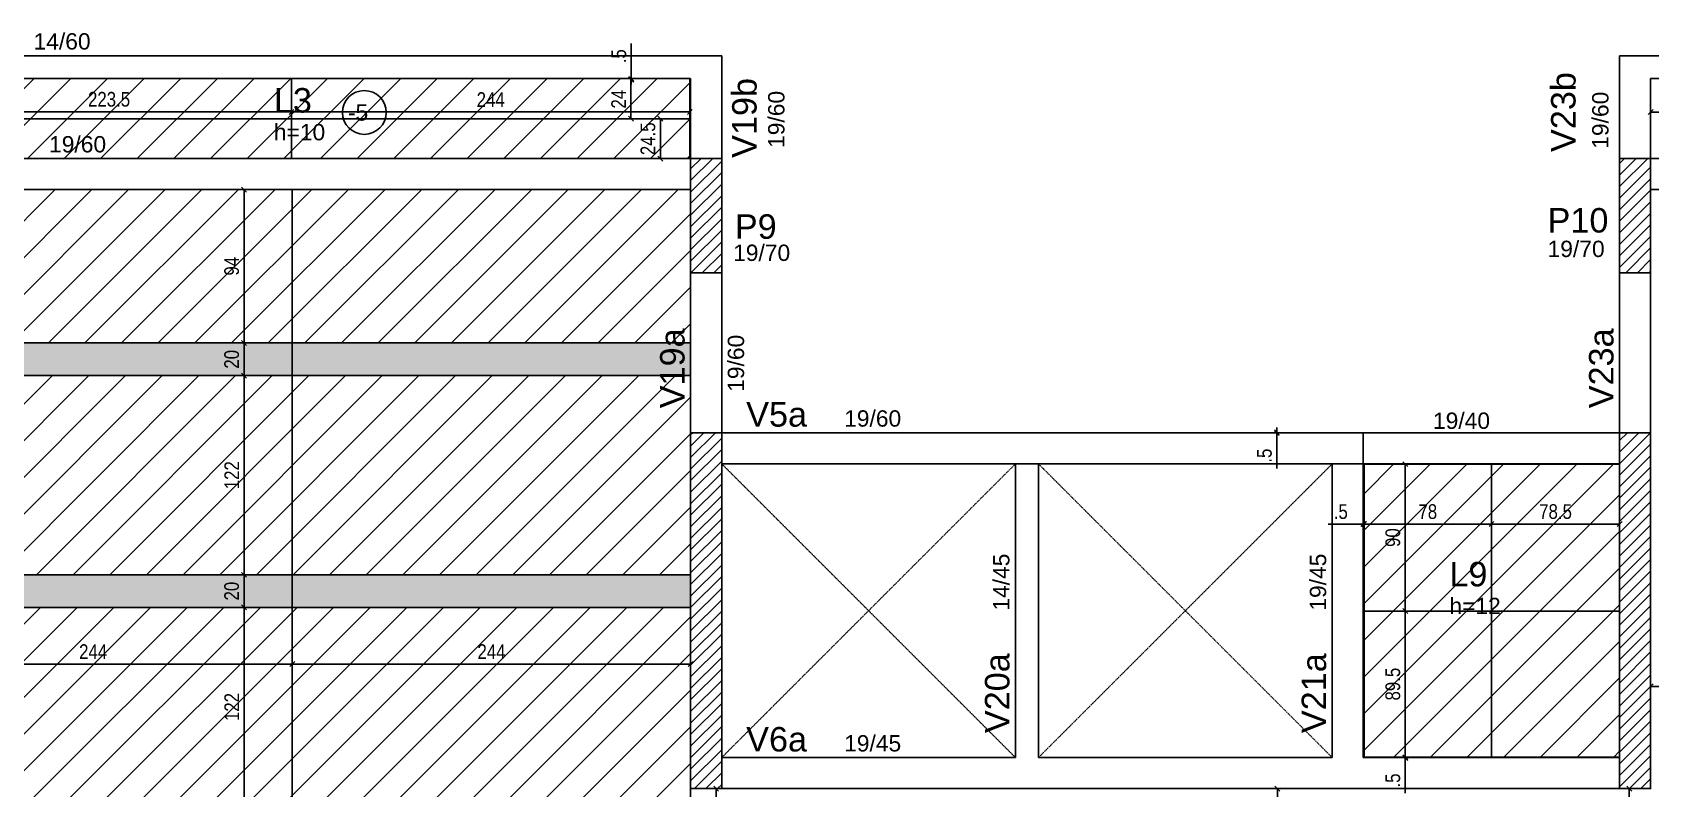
# Model space of a CAD drawing. Extents: x 2335 to 8663, y 180 to 3801.
# Drawn here: x 4709 to 5700, y 2344 to 2807 of the extents above; entities that cross this region are included whole.
import ezdxf

# ---------------------------------------------------------------- set-up
doc = ezdxf.new("R2010")
doc.units = 0
doc.linetypes.add('HIDDEN', pattern=[0.375, 0.25, -0.125])
for name, color, linetype in [('3', 3, 'Continuous'), ('4', 4, 'Continuous'), ('8', 8, 'Continuous'), ('COTA', 241, 'Continuous'), ('ES-VIGA', 3, 'Continuous'), ('L-D', 2, 'Continuous'), ('L-N', 4, 'Continuous'), ('Painéis', 200, 'Continuous'), ('Pilares', 5, 'Continuous'), ('SHAFT', 1, 'HIDDEN'), ('VIG-D', 2, 'Continuous')]:
    doc.layers.add(name, color=color, linetype=linetype)
doc.layers.add('Hachura', color=251, linetype='Continuous', lineweight=9)
doc.layers.add('REAPROVEITAMENTO', color=251, linetype='Continuous', lineweight=9)
doc.styles.add('COTA TECNICA-50', font='techl___.ttf', dxfattribs={"height": 9})
doc.styles.get("Standard").update_dxf_attribs({"font": 'arial.ttf'})
doc.dimstyles.new('COTA PAINEL-50', dxfattribs={"dimtxt": 9, "dimasz": 3, "dimexe": 3, "dimexo": 3, "dimgap": 3, "dimtad": 1, "dimdec": 1, "dimzin": 12, "dimdsep": 46, "dimtxsty": 'COTA TECNICA-50', "dimblk1": 'OBLIQUE', "dimblk2": 'OBLIQUE', "dimsah": 1, "dimcen": 0.9, "dimclrd": 4, "dimclre": 4, "dimclrt": 240, "dimadec": 1, "dimazin": 3, "dimtfac": 1, "dimtdec": 1, "dimtmove": 0, "dimatfit": 3, "dimfxl": 1, "dimtolj": 1, "dimtzin": 12, "dimarcsym": 0})
pattern_1 = [(45, (-39.477, -210.463), (-11.22532, 11.22532), [])]
pattern_2 = [(45, (-39.48, -210.253), (-11.22532, 11.22532), [])]

# ---------------------------------------------------------------- blocks, each defined once
blk = doc.blocks.new('_Oblique')
at = {"color": 0, "linetype": 'ByBlock', "lineweight": -2}
blk.add_line((-0.5, -0.5), (0.5, 0.5), dxfattribs=at)
blk = doc.blocks.new('*D70')
at = {"layer": 'COTA', "color": 4, "lineweight": -2, "transparency": 16777216}
for p, q in [((5470.99, 2562.26), (5470.99, 2565.26)), ((5470.99, 2562.26), (5470.99, 2561.76)), ((5470.99, 2561.76), (5470.99, 2540.17))]:
    blk.add_line(p, q, dxfattribs=at)
at = {"layer": 'Defpoints', "color": 0, "transparency": 16777216}
for p in [(5470.99, 2562.26), (5470.99, 2561.76), (5470.99, 2561.76)]:
    blk.add_point(p, dxfattribs=at)
at = {"layer": 'COTA', "color": 4, "lineweight": -2, "transparency": 16777216, "xscale": 3, "yscale": 3, "zscale": 3}
for p, rotation in [((5470.99, 2562.26), 270), ((5470.99, 2561.76), 90)]:
    blk.add_blockref('_Oblique', p, dxfattribs=dict(at, rotation=rotation))
at = {"layer": 'COTA', "color": 240, "transparency": 16777216, "insert": (5463.39, 2547.97), "char_height": 9, "attachment_point": 5, "rotation": 90, "style": 'COTA TECNICA-50'}
blk.add_mtext('\\A1;.5', dxfattribs=at)
blk = doc.blocks.new('*D224')
at = {"layer": 'COTA', "color": 4, "lineweight": -2, "transparency": 16777216}
blk.add_line((5602.44, 2506.05), (5524.44, 2506.05), dxfattribs=at)
at = {"layer": 'Defpoints', "color": 0, "transparency": 16777216}
for p in [(5524.44, 2506.05), (5524.44, 2506.05), (5602.44, 2506.05)]:
    blk.add_point(p, dxfattribs=at)
at = {"layer": 'COTA', "color": 4, "lineweight": -2, "transparency": 16777216, "xscale": 3, "yscale": 3, "zscale": 3, "rotation": 180}
blk.add_blockref('_Oblique', (5524.44, 2506.05), dxfattribs=at)
at = {"layer": 'COTA', "color": 4, "lineweight": -2, "transparency": 16777216, "xscale": 3, "yscale": 3, "zscale": 3}
blk.add_blockref('_Oblique', (5602.44, 2506.05), dxfattribs=at)
at = {"layer": 'COTA', "color": 240, "transparency": 16777216, "insert": (5563.44, 2513.63), "char_height": 9, "attachment_point": 5, "style": 'COTA TECNICA-50'}
blk.add_mtext('\\A1;78', dxfattribs=at)
blk = doc.blocks.new('*D71')
at = {"layer": 'COTA', "color": 4, "lineweight": -2, "transparency": 16777216}
for p, q in [((5523.94, 2506.05), (5502.35, 2506.05)), ((5524.44, 2506.05), (5523.94, 2506.05)), ((5524.44, 2506.05), (5527.44, 2506.05))]:
    blk.add_line(p, q, dxfattribs=at)
at = {"layer": 'Defpoints', "color": 0, "transparency": 16777216}
for p in [(5523.94, 2506.05), (5523.94, 2506.05), (5524.44, 2506.05)]:
    blk.add_point(p, dxfattribs=at)
at = {"layer": 'COTA', "color": 4, "lineweight": -2, "transparency": 16777216, "xscale": 3, "yscale": 3, "zscale": 3}
blk.add_blockref('_Oblique', (5523.94, 2506.05), dxfattribs=at)
at = {"layer": 'COTA', "color": 4, "lineweight": -2, "transparency": 16777216, "xscale": 3, "yscale": 3, "zscale": 3, "rotation": 180}
blk.add_blockref('_Oblique', (5524.44, 2506.05), dxfattribs=at)
at = {"layer": 'COTA', "color": 240, "transparency": 16777216, "insert": (5510.15, 2513.64), "char_height": 9, "attachment_point": 5, "style": 'COTA TECNICA-50'}
blk.add_mtext('\\A1;.5', dxfattribs=at)
blk = doc.blocks.new('*D225')
at = {"layer": 'COTA', "color": 4, "lineweight": -2, "transparency": 16777216}
blk.add_line((5549.68, 2542.76), (5549.68, 2452.76), dxfattribs=at)
at = {"layer": 'Defpoints', "color": 0, "transparency": 16777216}
for p in [(5549.68, 2542.76), (5549.68, 2452.76), (5549.68, 2452.76)]:
    blk.add_point(p, dxfattribs=at)
at = {"layer": 'COTA', "color": 4, "lineweight": -2, "transparency": 16777216, "xscale": 3, "yscale": 3, "zscale": 3}
for p, rotation in [((5549.68, 2542.76), 90), ((5549.68, 2452.76), 270)]:
    blk.add_blockref('_Oblique', p, dxfattribs=dict(at, rotation=rotation))
at = {"layer": 'COTA', "color": 240, "transparency": 16777216, "insert": (5542.06, 2497.76), "char_height": 9, "attachment_point": 5, "rotation": 90, "style": 'COTA TECNICA-50'}
blk.add_mtext('\\A1;90', dxfattribs=at)
blk = doc.blocks.new('*D226')
at = {"layer": 'COTA', "color": 4, "lineweight": -2, "transparency": 16777216}
blk.add_line((5549.68, 2452.76), (5549.68, 2363.26), dxfattribs=at)
at = {"layer": 'Defpoints', "color": 0, "transparency": 16777216}
for p in [(5549.68, 2452.76), (5549.68, 2363.26), (5549.68, 2363.26)]:
    blk.add_point(p, dxfattribs=at)
at = {"layer": 'COTA', "color": 4, "lineweight": -2, "transparency": 16777216, "xscale": 3, "yscale": 3, "zscale": 3}
for p, rotation in [((5549.68, 2452.76), 90), ((5549.68, 2363.26), 270)]:
    blk.add_blockref('_Oblique', p, dxfattribs=dict(at, rotation=rotation))
at = {"layer": 'COTA', "color": 240, "transparency": 16777216, "insert": (5542.05, 2408.01), "char_height": 9, "attachment_point": 5, "rotation": 90, "style": 'COTA TECNICA-50'}
blk.add_mtext('\\A1;89.5', dxfattribs=at)
blk = doc.blocks.new('*D72')
at = {"layer": 'COTA', "color": 4, "lineweight": -2, "transparency": 16777216}
for p, q in [((5549.68, 2363.26), (5549.68, 2366.26)), ((5549.68, 2363.26), (5549.68, 2362.76)), ((5549.68, 2362.76), (5549.68, 2341.17))]:
    blk.add_line(p, q, dxfattribs=at)
at = {"layer": 'Defpoints', "color": 0, "transparency": 16777216}
for p in [(5549.68, 2363.26), (5549.68, 2362.76), (5549.68, 2362.76)]:
    blk.add_point(p, dxfattribs=at)
at = {"layer": 'COTA', "color": 4, "lineweight": -2, "transparency": 16777216, "xscale": 3, "yscale": 3, "zscale": 3}
for p, rotation in [((5549.68, 2363.26), 270), ((5549.68, 2362.76), 90)]:
    blk.add_blockref('_Oblique', p, dxfattribs=dict(at, rotation=rotation))
at = {"layer": 'COTA', "color": 240, "transparency": 16777216, "insert": (5542.08, 2348.97), "char_height": 9, "attachment_point": 5, "rotation": 90, "style": 'COTA TECNICA-50'}
blk.add_mtext('\\A1;.5', dxfattribs=at)
blk = doc.blocks.new('*D95')
at = {"layer": 'Defpoints', "color": 0, "transparency": 16777216}
for p in [(4867.94, 2420.32), (4867.94, 2420.32), (5111.94, 2420.32)]:
    blk.add_point(p, dxfattribs=at)
at = {"layer": 'Painéis', "color": 4, "lineweight": -2, "transparency": 16777216}
blk.add_line((5111.94, 2420.32), (4867.94, 2420.32), dxfattribs=at)
at = {"layer": 'Painéis', "color": 4, "lineweight": -2, "transparency": 16777216, "xscale": 3, "yscale": 3, "zscale": 3, "rotation": 180}
blk.add_blockref('_Oblique', (4867.94, 2420.32), dxfattribs=at)
at = {"layer": 'Painéis', "color": 4, "lineweight": -2, "transparency": 16777216, "xscale": 3, "yscale": 3, "zscale": 3}
blk.add_blockref('_Oblique', (5111.94, 2420.32), dxfattribs=at)
at = {"layer": 'Painéis', "color": 240, "transparency": 16777216, "insert": (4989.94, 2427.89), "char_height": 9, "attachment_point": 5, "style": 'COTA TECNICA-50'}
blk.add_mtext('\\A1;244', dxfattribs=at)
blk = doc.blocks.new('*D96')
at = {"layer": 'Defpoints', "color": 0, "transparency": 16777216}
for p in [(4623.94, 2420.32), (4623.94, 2420.32), (4867.94, 2420.32)]:
    blk.add_point(p, dxfattribs=at)
at = {"layer": 'Painéis', "color": 4, "lineweight": -2, "transparency": 16777216}
for p, q in [((4623.94, 2423.32), (4623.94, 2423.32)), ((4867.94, 2420.32), (4623.94, 2420.32))]:
    blk.add_line(p, q, dxfattribs=at)
at = {"layer": 'Painéis', "color": 4, "lineweight": -2, "transparency": 16777216, "xscale": 3, "yscale": 3, "zscale": 3, "rotation": 180}
blk.add_blockref('_Oblique', (4623.94, 2420.32), dxfattribs=at)
at = {"layer": 'Painéis', "color": 4, "lineweight": -2, "transparency": 16777216, "xscale": 3, "yscale": 3, "zscale": 3}
blk.add_blockref('_Oblique', (4867.94, 2420.32), dxfattribs=at)
at = {"layer": 'Painéis', "color": 240, "transparency": 16777216, "insert": (4745.94, 2427.89), "char_height": 9, "attachment_point": 5, "style": 'COTA TECNICA-50'}
blk.add_mtext('\\A1;244', dxfattribs=at)
blk = doc.blocks.new('*D106')
at = {"layer": 'Defpoints', "color": 0, "transparency": 16777216}
for p in [(4838.4, 2454.98), (4838.4, 2454.98), (4838.4, 2332.98)]:
    blk.add_point(p, dxfattribs=at)
at = {"layer": 'Painéis', "color": 4, "lineweight": -2, "transparency": 16777216}
blk.add_line((4838.4, 2332.98), (4838.4, 2454.98), dxfattribs=at)
at = {"layer": 'Painéis', "color": 4, "lineweight": -2, "transparency": 16777216, "xscale": 3, "yscale": 3, "zscale": 3}
for p, rotation in [((4838.4, 2454.98), 90), ((4838.4, 2332.98), 270)]:
    blk.add_blockref('_Oblique', p, dxfattribs=dict(at, rotation=rotation))
at = {"layer": 'Painéis', "color": 240, "transparency": 16777216, "insert": (4830.85, 2393.98), "char_height": 9, "attachment_point": 5, "rotation": 90, "style": 'COTA TECNICA-50'}
blk.add_mtext('\\A1;122', dxfattribs=at)
blk = doc.blocks.new('*D107')
at = {"layer": 'Defpoints', "color": 0, "transparency": 16777216}
for p in [(4838.4, 2474.98), (4838.4, 2474.98), (4838.4, 2454.98)]:
    blk.add_point(p, dxfattribs=at)
at = {"layer": 'Painéis', "color": 4, "lineweight": -2, "transparency": 16777216}
blk.add_line((4838.4, 2454.98), (4838.4, 2474.98), dxfattribs=at)
at = {"layer": 'Painéis', "color": 4, "lineweight": -2, "transparency": 16777216, "xscale": 3, "yscale": 3, "zscale": 3}
for p, rotation in [((4838.4, 2474.98), 90), ((4838.4, 2454.98), 270)]:
    blk.add_blockref('_Oblique', p, dxfattribs=dict(at, rotation=rotation))
at = {"layer": 'Painéis', "color": 240, "transparency": 16777216, "insert": (4830.81, 2464.98), "char_height": 9, "attachment_point": 5, "rotation": 90, "style": 'COTA TECNICA-50'}
blk.add_mtext('\\A1;20', dxfattribs=at)
blk = doc.blocks.new('*D108')
at = {"layer": 'Defpoints', "color": 0, "transparency": 16777216}
for p in [(4838.4, 2596.98), (4838.4, 2596.98), (4838.4, 2474.98)]:
    blk.add_point(p, dxfattribs=at)
at = {"layer": 'Painéis', "color": 4, "lineweight": -2, "transparency": 16777216}
blk.add_line((4838.4, 2474.98), (4838.4, 2596.98), dxfattribs=at)
at = {"layer": 'Painéis', "color": 4, "lineweight": -2, "transparency": 16777216, "xscale": 3, "yscale": 3, "zscale": 3}
for p, rotation in [((4838.4, 2596.98), 90), ((4838.4, 2474.98), 270)]:
    blk.add_blockref('_Oblique', p, dxfattribs=dict(at, rotation=rotation))
at = {"layer": 'Painéis', "color": 240, "transparency": 16777216, "insert": (4830.85, 2535.98), "char_height": 9, "attachment_point": 5, "rotation": 90, "style": 'COTA TECNICA-50'}
blk.add_mtext('\\A1;122', dxfattribs=at)
blk = doc.blocks.new('*D109')
at = {"layer": 'Defpoints', "color": 0, "transparency": 16777216}
for p in [(4838.4, 2616.98), (4838.4, 2616.98), (4838.4, 2596.98)]:
    blk.add_point(p, dxfattribs=at)
at = {"layer": 'Painéis', "color": 4, "lineweight": -2, "transparency": 16777216}
blk.add_line((4838.4, 2596.98), (4838.4, 2616.98), dxfattribs=at)
at = {"layer": 'Painéis', "color": 4, "lineweight": -2, "transparency": 16777216, "xscale": 3, "yscale": 3, "zscale": 3}
for p, rotation in [((4838.4, 2616.98), 90), ((4838.4, 2596.98), 270)]:
    blk.add_blockref('_Oblique', p, dxfattribs=dict(at, rotation=rotation))
at = {"layer": 'Painéis', "color": 240, "transparency": 16777216, "insert": (4830.81, 2606.98), "char_height": 9, "attachment_point": 5, "rotation": 90, "style": 'COTA TECNICA-50'}
blk.add_mtext('\\A1;20', dxfattribs=at)
blk = doc.blocks.new('*D110')
at = {"layer": 'Defpoints', "color": 0, "transparency": 16777216}
for p in [(4838.4, 2710.97), (4838.4, 2710.97), (4838.4, 2616.98)]:
    blk.add_point(p, dxfattribs=at)
at = {"layer": 'Painéis', "color": 4, "lineweight": -2, "transparency": 16777216}
blk.add_line((4838.4, 2616.98), (4838.4, 2710.97), dxfattribs=at)
at = {"layer": 'Painéis', "color": 4, "lineweight": -2, "transparency": 16777216, "xscale": 3, "yscale": 3, "zscale": 3}
for p, rotation in [((4838.4, 2710.97), 90), ((4838.4, 2616.98), 270)]:
    blk.add_blockref('_Oblique', p, dxfattribs=dict(at, rotation=rotation))
at = {"layer": 'Painéis', "color": 240, "transparency": 16777216, "insert": (4830.81, 2663.98), "char_height": 9, "attachment_point": 5, "rotation": 90, "style": 'COTA TECNICA-50'}
blk.add_mtext('\\A1;94', dxfattribs=at)
blk = doc.blocks.new('*D119')
at = {"layer": 'COTA', "color": 4, "lineweight": -2, "transparency": 16777216}
for p, q in [((5471.29, 2343.97), (5471.29, 2267.92)), ((5474.29, 2343.97), (5474.29, 2343.97))]:
    blk.add_line(p, q, dxfattribs=at)
at = {"layer": 'Defpoints', "color": 0, "transparency": 16777216}
for p in [(5471.29, 2343.97), (5471.29, 2267.92), (5471.29, 2267.92)]:
    blk.add_point(p, dxfattribs=at)
at = {"layer": 'COTA', "color": 4, "lineweight": -2, "transparency": 16777216, "xscale": 3, "yscale": 3, "zscale": 3}
for p, rotation in [((5471.29, 2343.97), 90), ((5471.29, 2267.92), 270)]:
    blk.add_blockref('_Oblique', p, dxfattribs=dict(at, rotation=rotation))
at = {"layer": 'COTA', "color": 240, "transparency": 16777216, "insert": (5463.69, 2305.95), "char_height": 9, "attachment_point": 5, "rotation": 90, "style": 'COTA TECNICA-50'}
blk.add_mtext('\\A1;76', dxfattribs=at)
blk = doc.blocks.new('*D125')
at = {"layer": 'Defpoints', "color": 0, "transparency": 16777216}
for p in [(5686.86, 2343.97), (5686.86, 2343.97), (5687.15, 2190.97)]:
    blk.add_point(p, dxfattribs=at)
at = {"layer": 'Painéis', "color": 4, "lineweight": -2, "transparency": 16777216}
for p, q in [((5686.86, 2190.97), (5686.86, 2343.97)), ((5684.15, 2190.97), (5683.86, 2190.97))]:
    blk.add_line(p, q, dxfattribs=at)
at = {"layer": 'Painéis', "color": 4, "lineweight": -2, "transparency": 16777216, "xscale": 3, "yscale": 3, "zscale": 3}
for p, rotation in [((5686.86, 2343.97), 90), ((5686.86, 2190.97), 270)]:
    blk.add_blockref('_Oblique', p, dxfattribs=dict(at, rotation=rotation))
at = {"layer": 'Painéis', "color": 240, "transparency": 16777216, "insert": (5679.16, 2267.47), "char_height": 9, "attachment_point": 5, "rotation": 90, "style": 'COTA TECNICA-50'}
blk.add_mtext('\\A1;153', dxfattribs=at)
blk = doc.blocks.new('*D245')
at = {"layer": 'Defpoints', "color": 0, "transparency": 16777216}
for p in [(5127.59, 2343.97), (5127.59, 2190.97), (5130.94, 2190.97)]:
    blk.add_point(p, dxfattribs=at)
at = {"layer": 'Painéis', "color": 4, "lineweight": -2, "transparency": 16777216}
for p, q in [((5127.59, 2343.97), (5127.59, 2190.97)), ((5127.94, 2190.97), (5124.59, 2190.97))]:
    blk.add_line(p, q, dxfattribs=at)
at = {"layer": 'Painéis', "color": 4, "lineweight": -2, "transparency": 16777216, "xscale": 3, "yscale": 3, "zscale": 3}
for p, rotation in [((5127.59, 2343.97), 90), ((5127.59, 2190.97), 270)]:
    blk.add_blockref('_Oblique', p, dxfattribs=dict(at, rotation=rotation))
at = {"layer": 'Painéis', "color": 240, "transparency": 16777216, "insert": (5119.89, 2267.47), "char_height": 9, "attachment_point": 5, "rotation": 90, "style": 'COTA TECNICA-50'}
blk.add_mtext('\\A1;153', dxfattribs=at)
blk = doc.blocks.new('*D55')
at = {"layer": 'Defpoints', "color": 0, "transparency": 16777216}
for p in [(5699.94, 2406.59), (5821.43, 2406.59), (5821.43, 2406.59)]:
    blk.add_point(p, dxfattribs=at)
at = {"layer": 'Painéis', "color": 4, "lineweight": -2, "transparency": 16777216}
blk.add_line((5699.94, 2406.59), (5821.43, 2406.59), dxfattribs=at)
at = {"layer": 'Painéis', "color": 4, "lineweight": -2, "transparency": 16777216, "xscale": 3, "yscale": 3, "zscale": 3, "rotation": 180}
blk.add_blockref('_Oblique', (5699.94, 2406.59), dxfattribs=at)
at = {"layer": 'Painéis', "color": 4, "lineweight": -2, "transparency": 16777216, "xscale": 3, "yscale": 3, "zscale": 3}
blk.add_blockref('_Oblique', (5821.43, 2406.59), dxfattribs=at)
at = {"layer": 'Painéis', "color": 240, "transparency": 16777216, "insert": (5760.68, 2414.19), "char_height": 9, "attachment_point": 5, "style": 'COTA TECNICA-50'}
blk.add_mtext('\\A1;121.5', dxfattribs=at)
blk = doc.blocks.new('*D181')
at = {"layer": 'Defpoints', "color": 0, "transparency": 16777216}
for p in [(5699.94, 2758.45), (5699.94, 2758.45), (5919.94, 2758.45)]:
    blk.add_point(p, dxfattribs=at)
at = {"layer": 'Painéis', "color": 4, "lineweight": -2, "transparency": 16777216}
blk.add_line((5919.94, 2758.45), (5699.94, 2758.45), dxfattribs=at)
at = {"layer": 'Painéis', "color": 4, "lineweight": -2, "transparency": 16777216, "xscale": 3, "yscale": 3, "zscale": 3, "rotation": 180}
blk.add_blockref('_Oblique', (5699.94, 2758.45), dxfattribs=at)
at = {"layer": 'Painéis', "color": 4, "lineweight": -2, "transparency": 16777216, "xscale": 3, "yscale": 3, "zscale": 3}
blk.add_blockref('_Oblique', (5919.94, 2758.45), dxfattribs=at)
at = {"layer": 'Painéis', "color": 240, "transparency": 16777216, "insert": (5809.94, 2766.04), "char_height": 9, "attachment_point": 5, "style": 'COTA TECNICA-50'}
blk.add_mtext('\\A1;220', dxfattribs=at)
blk = doc.blocks.new('*D182')
at = {"layer": 'Defpoints', "color": 0, "transparency": 16777216}
for p in [(5602.44, 2506.05), (5680.94, 2506.05), (5680.94, 2506.05)]:
    blk.add_point(p, dxfattribs=at)
at = {"layer": 'Painéis', "color": 4, "lineweight": -2, "transparency": 16777216}
blk.add_line((5602.44, 2506.05), (5680.94, 2506.05), dxfattribs=at)
at = {"layer": 'Painéis', "color": 4, "lineweight": -2, "transparency": 16777216, "xscale": 3, "yscale": 3, "zscale": 3, "rotation": 180}
blk.add_blockref('_Oblique', (5602.44, 2506.05), dxfattribs=at)
at = {"layer": 'Painéis', "color": 4, "lineweight": -2, "transparency": 16777216, "xscale": 3, "yscale": 3, "zscale": 3}
blk.add_blockref('_Oblique', (5680.94, 2506.05), dxfattribs=at)
at = {"layer": 'Painéis', "color": 240, "transparency": 16777216, "insert": (5641.69, 2513.66), "char_height": 9, "attachment_point": 5, "style": 'COTA TECNICA-50'}
blk.add_mtext('\\A1;78.5', dxfattribs=at)
blk = doc.blocks.new('*D187')
at = {"layer": 'Defpoints', "color": 0, "transparency": 16777216}
for p in [(5093.39, 2754.33), (5093.39, 2754.33), (5093.39, 2729.83)]:
    blk.add_point(p, dxfattribs=at)
at = {"layer": 'Painéis', "color": 4, "lineweight": -2, "transparency": 16777216}
blk.add_line((5093.39, 2729.83), (5093.39, 2754.33), dxfattribs=at)
at = {"layer": 'Painéis', "color": 4, "lineweight": -2, "transparency": 16777216, "xscale": 3, "yscale": 3, "zscale": 3}
for p, rotation in [((5093.39, 2754.33), 90), ((5093.39, 2729.83), 270)]:
    blk.add_blockref('_Oblique', p, dxfattribs=dict(at, rotation=rotation))
at = {"layer": 'Painéis', "color": 240, "transparency": 16777216, "insert": (5085.79, 2742.08), "char_height": 9, "attachment_point": 5, "rotation": 90, "style": 'COTA TECNICA-50'}
blk.add_mtext('\\A1;24.5', dxfattribs=at)
blk = doc.blocks.new('*D188')
at = {"layer": 'Defpoints', "color": 0, "transparency": 16777216}
for p in [(5075.38, 2778.33), (5075.38, 2778.33), (5075.38, 2754.33)]:
    blk.add_point(p, dxfattribs=at)
at = {"layer": 'Painéis', "color": 4, "lineweight": -2, "transparency": 16777216}
blk.add_line((5075.38, 2754.33), (5075.38, 2778.33), dxfattribs=at)
at = {"layer": 'Painéis', "color": 4, "lineweight": -2, "transparency": 16777216, "xscale": 3, "yscale": 3, "zscale": 3}
for p, rotation in [((5075.38, 2778.33), 90), ((5075.38, 2754.33), 270)]:
    blk.add_blockref('_Oblique', p, dxfattribs=dict(at, rotation=rotation))
at = {"layer": 'Painéis', "color": 240, "transparency": 16777216, "insert": (5067.82, 2766.33), "char_height": 9, "attachment_point": 5, "rotation": 90, "style": 'COTA TECNICA-50'}
blk.add_mtext('\\A1;24', dxfattribs=at)
blk = doc.blocks.new('*D189')
at = {"layer": 'Defpoints', "color": 0, "transparency": 16777216}
for p in [(5075.57, 2778.83), (5075.57, 2778.83), (5075.57, 2778.33)]:
    blk.add_point(p, dxfattribs=at)
at = {"layer": 'Painéis', "color": 4, "lineweight": -2, "transparency": 16777216}
for p, q in [((5075.57, 2778.83), (5075.57, 2800.42)), ((5075.57, 2778.33), (5075.57, 2778.83)), ((5075.57, 2778.33), (5075.57, 2775.33))]:
    blk.add_line(p, q, dxfattribs=at)
at = {"layer": 'Painéis', "color": 4, "lineweight": -2, "transparency": 16777216, "xscale": 3, "yscale": 3, "zscale": 3}
for p, rotation in [((5075.57, 2778.83), 270), ((5075.57, 2778.33), 90)]:
    blk.add_blockref('_Oblique', p, dxfattribs=dict(at, rotation=rotation))
at = {"layer": 'Painéis', "color": 240, "transparency": 16777216, "insert": (5067.97, 2792.63), "char_height": 9, "attachment_point": 5, "rotation": 90, "style": 'COTA TECNICA-50'}
blk.add_mtext('\\A1;.5', dxfattribs=at)
blk = doc.blocks.new('*D272')
at = {"layer": 'Defpoints', "color": 0, "transparency": 16777216}
for p in [(4867.45, 2758.52), (4867.45, 2758.52), (5111.45, 2758.52)]:
    blk.add_point(p, dxfattribs=at)
at = {"layer": 'Painéis', "color": 4, "lineweight": -2, "transparency": 16777216}
blk.add_line((5111.45, 2758.52), (4867.45, 2758.52), dxfattribs=at)
at = {"layer": 'Painéis', "color": 4, "lineweight": -2, "transparency": 16777216, "xscale": 3, "yscale": 3, "zscale": 3, "rotation": 180}
blk.add_blockref('_Oblique', (4867.45, 2758.52), dxfattribs=at)
at = {"layer": 'Painéis', "color": 4, "lineweight": -2, "transparency": 16777216, "xscale": 3, "yscale": 3, "zscale": 3}
blk.add_blockref('_Oblique', (5111.45, 2758.52), dxfattribs=at)
at = {"layer": 'Painéis', "color": 240, "transparency": 16777216, "insert": (4989.45, 2766.09), "char_height": 9, "attachment_point": 5, "style": 'COTA TECNICA-50'}
blk.add_mtext('\\A1;244', dxfattribs=at)
blk = doc.blocks.new('*D190')
at = {"layer": 'Defpoints', "color": 0, "transparency": 16777216}
for p in [(4643.95, 2758.52), (4643.95, 2758.52), (4867.45, 2758.52)]:
    blk.add_point(p, dxfattribs=at)
at = {"layer": 'Painéis', "color": 4, "lineweight": -2, "transparency": 16777216}
blk.add_line((4867.45, 2758.52), (4643.95, 2758.52), dxfattribs=at)
at = {"layer": 'Painéis', "color": 4, "lineweight": -2, "transparency": 16777216, "xscale": 3, "yscale": 3, "zscale": 3, "rotation": 180}
blk.add_blockref('_Oblique', (4643.95, 2758.52), dxfattribs=at)
at = {"layer": 'Painéis', "color": 4, "lineweight": -2, "transparency": 16777216, "xscale": 3, "yscale": 3, "zscale": 3}
blk.add_blockref('_Oblique', (4867.45, 2758.52), dxfattribs=at)
at = {"layer": 'Painéis', "color": 240, "transparency": 16777216, "insert": (4755.7, 2766.22), "char_height": 9, "attachment_point": 5, "style": 'COTA TECNICA-50'}
blk.add_mtext('\\A1;223.5', dxfattribs=at)

msp = doc.modelspace()

# ---------------------------------------------------------------- hatches: boundary and pattern name
at = {"layer": 'Hachura', "linetype": 'ByBlock'}
h = msp.add_hatch(color=256, dxfattribs=at)
h.dxf.hatch_style = 1
h.paths.add_polyline_path([(3179.44, 2616.98), (3179.44, 2596.94), (5111.94, 2596.94), (5111.94, 2616.98)])
h = msp.add_hatch(color=256, dxfattribs=at)
h.dxf.hatch_style = 1
h.paths.add_polyline_path([(3179.44, 2474.98), (3179.44, 2454.94), (5111.94, 2454.94), (5111.94, 2474.98)])
at = {"layer": 'REAPROVEITAMENTO', "linetype": 'ByBlock'}
h = msp.add_hatch(dxfattribs=at)
h.set_pattern_fill('ANSI31', color=256, scale=5, style=2)
h.set_pattern_definition([(45, (18.384, -93.89), (-11.22532, 11.22532), [])])
h.paths.add_polyline_path([(5111.95, 2778.98), (4643.95, 2778.76), (4643.94, 2729.65), (5111.95, 2729.85)])
h = msp.add_hatch(dxfattribs=at)
h.set_pattern_fill('ANSI31', color=256, scale=5, style=2)
h.set_pattern_definition(pattern_2)
h.paths.add_polyline_path([(5111.94, 2710.97), (3260.44, 2710.97), (3179.44, 2710.97), (3179.44, 2616.98), (5111.94, 2616.98)])
h = msp.add_hatch(dxfattribs=at)
h.set_pattern_fill('ANSI31', color=256, scale=5, style=2)
h.set_pattern_definition(pattern_2)
h.paths.add_polyline_path([(5111.94, 2596.98), (3179.44, 2596.98), (3179.44, 2474.98), (5111.94, 2474.98)])
h = msp.add_hatch(dxfattribs=at)
h.set_pattern_fill('ANSI31', color=256, scale=5, style=2)
h.set_pattern_definition(pattern_1)
h.paths.add_polyline_path([(5602.44, 2542.76), (5524.44, 2542.76), (5524.44, 2452.76), (5602.44, 2452.76)])
h = msp.add_hatch(dxfattribs=at)
h.set_pattern_fill('ANSI31', color=256, scale=5, style=2)
h.set_pattern_definition(pattern_1)
h.paths.add_polyline_path([(5680.94, 2542.76), (5602.44, 2542.76), (5602.44, 2452.76), (5680.94, 2452.76)])
h = msp.add_hatch(dxfattribs=at)
h.set_pattern_fill('ANSI31', color=256, scale=5, style=2)
h.set_pattern_definition(pattern_2)
h.paths.add_polyline_path([(5111.94, 2454.98), (3526.44, 2454.98), (3526.44, 2332.98), (5111.94, 2332.98)])
h.paths.add_polyline_path([(4000.5, 2419.02), (4027.65, 2419.02), (4027.65, 2437.54), (4000.5, 2437.54)], flags=16)
h = msp.add_hatch(dxfattribs=at)
h.set_pattern_fill('ANSI31', color=256, scale=5, style=2)
h.set_pattern_definition(pattern_1)
h.paths.add_polyline_path([(5602.44, 2452.76), (5524.44, 2452.76), (5524.44, 2363.26), (5602.44, 2363.26)])
h = msp.add_hatch(dxfattribs=at)
h.set_pattern_fill('ANSI31', color=256, scale=5, style=2)
h.set_pattern_definition(pattern_1)
h.paths.add_polyline_path([(5680.94, 2452.76), (5602.44, 2452.76), (5602.44, 2363.26), (5680.94, 2363.26)])

# ---------------------------------------------------------------- linework, layer by layer
at = {"layer": '3', "linetype": 'Continuous'}
msp.add_circle((4912.01, 2758.19), 13.42, dxfattribs=at)
at = {"layer": '8', "linetype": 'Continuous'}
for p, q in [((5130.94, 2792.99), (5130.94, 2792.99)), ((5130.94, 2792.99), (5130.94, 2792.99)), ((5130.94, 2792.99), (5130.94, 2792.99)), ((5130.94, 2792.99), (5130.94, 2792.99)), ((5680.94, 2792.99), (5680.94, 2792.99)), ((5680.94, 2792.99), (5680.94, 2792.99)), ((5680.94, 2792.99), (5680.94, 2792.99)), ((5680.94, 2792.99), (5680.94, 2792.99)), ((5111.94, 2741.99), (5111.94, 2741.99)), ((5099.94, 2729.99), (5099.94, 2729.99)), ((5111.94, 2716.51), (5125.42, 2729.99)), ((5111.94, 2723.58), (5118.35, 2729.99)), ((5111.94, 2709.43), (5130.94, 2728.43)), ((5130.94, 2729.99), (5130.94, 2729.99)), ((5130.94, 2729.99), (5130.94, 2729.99)), ((5680.94, 2712.75), (5698.18, 2729.99)), ((5680.94, 2719.82), (5691.11, 2729.99)), ((5680.94, 2726.89), (5684.03, 2729.99)), ((5680.94, 2729.99), (5680.94, 2729.99)), ((5680.94, 2729.99), (5680.94, 2729.99)), ((5699.94, 2729.99), (5699.94, 2729.99)), ((5111.94, 2702.36), (5130.94, 2721.36)), ((5680.94, 2705.68), (5699.94, 2724.68)), ((5680.94, 2698.61), (5699.94, 2717.61)), ((4742.63, 2710.99), (4742.63, 2710.99)), ((5111.94, 2695.29), (5130.94, 2714.29)), ((5111.94, 2710.99), (5111.94, 2710.99)), ((5111.94, 2710.99), (5111.94, 2710.99)), ((5111.94, 2688.22), (5130.94, 2707.22)), ((5680.94, 2691.54), (5699.94, 2710.54)), ((5111.94, 2681.15), (5130.94, 2700.15)), ((5680.94, 2684.47), (5699.94, 2703.47)), ((5680.94, 2677.39), (5699.94, 2696.39)), ((5111.94, 2674.08), (5130.94, 2693.08)), ((5121.44, 2694.99), (5121.44, 2694.99)), ((5680.94, 2670.32), (5699.94, 2689.32)), ((5690.44, 2694.99), (5690.44, 2694.99)), ((5111.94, 2667.01), (5130.94, 2686.01)), ((5111.99, 2659.99), (5130.94, 2678.94)), ((5680.94, 2663.25), (5699.94, 2682.25)), ((5119.06, 2659.99), (5130.94, 2671.87)), ((5684.75, 2659.99), (5699.94, 2675.18)), ((5691.82, 2659.99), (5699.94, 2668.11)), ((5111.94, 2659.99), (5111.94, 2659.99)), ((5111.94, 2659.99), (5111.94, 2659.99)), ((5111.94, 2659.99), (5111.94, 2659.99)), ((5126.13, 2659.99), (5130.94, 2664.79)), ((5130.94, 2659.99), (5130.94, 2659.99)), ((5130.94, 2659.99), (5130.94, 2659.99)), ((5680.94, 2659.99), (5680.94, 2659.99)), ((5680.94, 2659.99), (5680.94, 2659.99)), ((5698.89, 2659.99), (5699.94, 2661.04)), ((5699.94, 2659.99), (5699.94, 2659.99)), ((5699.94, 2659.99), (5699.94, 2659.99)), ((5699.94, 2659.99), (5699.94, 2659.99)), ((5111.94, 2546.8), (5127.13, 2561.99)), ((5111.94, 2553.87), (5120.05, 2561.99)), ((5111.94, 2560.94), (5112.98, 2561.99)), ((5111.94, 2561.99), (5111.94, 2561.99)), ((5111.94, 2561.99), (5111.94, 2561.99)), ((5111.94, 2561.99), (5111.94, 2561.99)), ((5111.94, 2539.73), (5130.94, 2558.73)), ((5680.94, 2543.04), (5699.88, 2561.99)), ((5680.94, 2550.11), (5692.81, 2561.99)), ((5680.94, 2557.19), (5685.74, 2561.99)), ((5680.94, 2561.99), (5680.94, 2561.99)), ((5699.94, 2561.99), (5699.94, 2561.99)), ((5699.94, 2561.99), (5699.94, 2561.99)), ((5111.94, 2532.66), (5130.94, 2551.66)), ((5680.94, 2535.97), (5699.94, 2554.97)), ((5680.94, 2528.9), (5699.94, 2547.9)), ((5111.94, 2525.59), (5130.94, 2544.59)), ((5111.94, 2518.52), (5130.94, 2537.52)), ((5680.94, 2521.83), (5699.94, 2540.83)), ((5111.94, 2511.44), (5130.94, 2530.44)), ((5680.94, 2514.76), (5699.94, 2533.76)), ((5111.94, 2504.37), (5130.94, 2523.37)), ((5680.94, 2507.69), (5699.94, 2526.69)), ((5680.94, 2500.62), (5699.94, 2519.62)), ((5111.94, 2497.3), (5130.94, 2516.3)), ((5111.94, 2490.23), (5130.94, 2509.23)), ((5680.94, 2493.55), (5699.94, 2512.55)), ((5111.94, 2483.16), (5130.94, 2502.16)), ((5680.94, 2486.47), (5699.94, 2505.47)), ((5680.94, 2479.4), (5699.94, 2498.4)), ((5111.94, 2476.09), (5130.94, 2495.09)), ((5111.94, 2469.02), (5130.94, 2488.02)), ((5680.94, 2472.33), (5699.94, 2491.33)), ((5111.94, 2461.95), (5130.94, 2480.95)), ((5680.94, 2465.26), (5699.94, 2484.26)), ((5111.94, 2454.88), (5130.94, 2473.88)), ((5680.94, 2458.19), (5699.94, 2477.19)), ((5680.94, 2451.12), (5699.94, 2470.12)), ((5111.94, 2447.8), (5130.94, 2466.8)), ((5111.94, 2440.73), (5130.94, 2459.73)), ((5680.94, 2444.05), (5699.94, 2463.05)), ((5111.94, 2433.66), (5130.94, 2452.66)), ((5680.94, 2436.98), (5699.94, 2455.98)), ((5680.94, 2429.91), (5699.94, 2448.91)), ((5690.44, 2452.99), (5690.44, 2452.99)), ((5111.94, 2426.59), (5130.94, 2445.59)), ((5111.94, 2419.52), (5130.94, 2438.52)), ((5680.94, 2422.84), (5699.94, 2441.84)), ((5111.94, 2412.45), (5130.94, 2431.45)), ((5680.94, 2415.76), (5699.94, 2434.76)), ((5111.94, 2405.38), (5130.94, 2424.38)), ((5680.94, 2408.69), (5699.94, 2427.69)), ((5680.94, 2401.62), (5699.94, 2420.62)), ((5111.94, 2398.31), (5130.94, 2417.31)), ((5111.94, 2391.24), (5130.94, 2410.24)), ((5680.94, 2394.55), (5699.94, 2413.55)), ((5111.94, 2384.17), (5130.94, 2403.17)), ((5680.94, 2387.48), (5699.94, 2406.48)), ((5680.94, 2380.41), (5699.94, 2399.41)), ((5111.94, 2377.09), (5130.94, 2396.09)), ((5111.94, 2370.02), (5130.94, 2389.02)), ((5680.94, 2373.34), (5699.94, 2392.34)), ((5111.94, 2362.95), (5130.94, 2381.95)), ((5680.94, 2366.27), (5699.94, 2385.27)), ((5111.94, 2355.88), (5130.94, 2374.88)), ((5680.94, 2359.2), (5699.94, 2378.2)), ((5680.94, 2352.12), (5699.94, 2371.12)), ((5111.94, 2348.81), (5130.94, 2367.81)), ((5114.19, 2343.99), (5130.94, 2360.74)), ((5680.94, 2345.05), (5699.94, 2364.05)), ((5121.26, 2343.99), (5130.94, 2353.67)), ((5686.94, 2343.99), (5699.94, 2356.98)), ((5694.01, 2343.99), (5699.94, 2349.91)), ((5111.94, 2343.99), (5111.94, 2343.99)), ((5111.94, 2343.99), (5111.94, 2343.99)), ((5111.94, 2343.99), (5111.94, 2343.99)), ((5128.33, 2343.99), (5130.94, 2346.6)), ((5699.94, 2343.99), (5699.94, 2343.99)), ((5699.94, 2343.99), (5699.94, 2343.99)), ((5699.94, 2343.99), (5699.94, 2343.99)), ((5699.94, 2343.99), (5699.94, 2343.99))]:
    msp.add_line(p, q, dxfattribs=at)
at = {"layer": 'ES-VIGA', "linetype": 'Continuous'}
for points in [[(5130.94, 2792.99), (4634.44, 2792.99)], [(5130.94, 2729.99), (5130.94, 2792.99)], [(5680.94, 2792.99), (5680.94, 2729.99)], [(6177.43, 2792.99), (5680.94, 2792.99)], [(4643.94, 2778.99), (5111.94, 2778.99)], [(5111.94, 2778.99), (5111.94, 2729.99)], [(5699.94, 2729.99), (5699.94, 2778.99)], [(5699.94, 2778.99), (6167.93, 2778.99)], [(5111.94, 2729.99), (4643.94, 2729.99)], [(6167.93, 2729.99), (5699.94, 2729.99)], [(4643.94, 2710.99), (5111.94, 2710.99)], [(5699.94, 2710.99), (6167.93, 2710.99)], [(5111.94, 2659.99), (5111.94, 2561.99)], [(5130.94, 2561.99), (5130.94, 2659.99)], [(5680.94, 2659.99), (5680.94, 2561.99)], [(5699.94, 2561.99), (5699.94, 2659.99)], [(5317.94, 2561.99), (5130.94, 2561.99)], [(5516.94, 2561.99), (5317.94, 2561.99)], [(5680.94, 2561.99), (5516.94, 2561.99)], [(5523.94, 2362.99), (5523.94, 2561.99)], [(5130.94, 2542.99), (5324.94, 2542.99)], [(5310.94, 2542.99), (5310.94, 2362.99)], [(5324.94, 2542.99), (5523.94, 2542.99)], [(5324.94, 2362.99), (5324.94, 2542.99)], [(5504.94, 2542.99), (5504.94, 2362.99)], [(5523.94, 2542.99), (5680.94, 2542.99)], [(5310.94, 2362.99), (5130.94, 2362.99)], [(5504.94, 2362.99), (5324.94, 2362.99)], [(5680.94, 2362.99), (5523.94, 2362.99)], [(5130.94, 2343.99), (5317.94, 2343.99)], [(5317.94, 2343.99), (5514.44, 2343.99)], [(5514.44, 2343.99), (5680.94, 2343.99)]]:
    msp.add_lwpolyline(points, dxfattribs=at)
at = {"layer": 'Painéis'}
for p, q in [((4867.45, 2778.83), (4867.45, 2729.83)), ((5111.45, 2778.83), (5111.45, 2729.83)), ((5111.95, 2754.33), (4643.95, 2754.33)), ((5111.94, 2710.97), (3179.44, 2710.97)), ((4867.94, 2171.97), (4867.94, 2710.97)), ((5111.94, 2183.97), (5111.94, 2710.97)), ((5111.94, 2616.98), (3179.44, 2616.98)), ((5111.94, 2596.98), (3179.44, 2596.98)), ((5111.94, 2474.98), (3179.44, 2474.98)), ((5111.94, 2454.98), (3179.44, 2454.98))]:
    msp.add_line(p, q, dxfattribs=at)
for points in [[(5602.44, 2542.76), (5524.44, 2542.76), (5524.44, 2452.76), (5602.44, 2452.76)], [(5680.94, 2542.76), (5602.44, 2542.76), (5602.44, 2452.76), (5680.94, 2452.76)], [(5602.44, 2452.76), (5524.44, 2452.76), (5524.44, 2363.26), (5602.44, 2363.26)], [(5680.94, 2452.76), (5602.44, 2452.76), (5602.44, 2363.26), (5680.94, 2363.26)]]:
    msp.add_lwpolyline(points, close=True, dxfattribs=at)
at = {"layer": 'Pilares', "linetype": 'Continuous'}
for points in [[(5111.94, 2659.99), (5130.94, 2659.99), (5130.94, 2729.99), (5111.94, 2729.99), (5111.94, 2659.99)], [(5680.94, 2659.99), (5699.94, 2659.99), (5699.94, 2729.99), (5680.94, 2729.99), (5680.94, 2659.99)], [(5111.94, 2343.99), (5130.94, 2343.99), (5130.94, 2561.99), (5111.94, 2561.99), (5111.94, 2343.99)], [(5680.94, 2343.99), (5699.94, 2343.99), (5699.94, 2561.99), (5680.94, 2561.99), (5680.94, 2343.99)]]:
    msp.add_lwpolyline(points, dxfattribs=at)
at = {"layer": 'SHAFT'}
for p, q in [((5130.94, 2362.99), (5310.94, 2542.99)), ((5130.94, 2542.99), (5310.94, 2362.99)), ((5324.94, 2362.99), (5504.94, 2542.99)), ((5324.94, 2542.99), (5504.94, 2362.99))]:
    msp.add_line(p, q, dxfattribs=at)

# ---------------------------------------------------------------- texts
at = {"layer": '4', "linetype": 'Continuous'}
for s, p in [('V19b', (5152.34, 2730.37)), ('V23b', (5653.95, 2733.98)), ('V19a', (5108.19, 2576.99)), ('V23a', (5677.19, 2576.99)), ('V20a', (5307.19, 2377.99)), ('V21a', (5501.19, 2377.99))]:
    msp.add_text(s, height=15, rotation=90, dxfattribs=at).set_placement(p)
for s, p in [('L3', (4856.63, 2758.14)), ('V5a', (5145.94, 2565.74)), ('L9', (5576.68, 2467.89)), ('V6a', (5145.94, 2366.74))]:
    msp.add_text(s, height=15, dxfattribs=at).set_placement(p)
at = {"layer": 'L-D', "linetype": 'Continuous'}
for s, p in [('h=10', (4856.63, 2741.14)), ('h=12', (5576.68, 2450.89))]:
    msp.add_text(s, height=10, dxfattribs=at).set_placement(p)
at = {"layer": 'L-N', "linetype": 'Continuous'}
for s, p in [('P10', (5636.81, 2684.64)), ('P9', (5139.01, 2680.81))]:
    msp.add_text(s, height=15, dxfattribs=at).set_placement(p)
at = {"layer": 'VIG-D', "linetype": 'Continuous'}
for s, p in [('14/60', (4709.44, 2796.74)), ('-5', (4902.01, 2753.19)), ('19/60', (4718.94, 2733.74)), ('19/70', (5137.94, 2667.24)), ('19/70', (5636.81, 2669.64)), ('19/60', (5205.94, 2565.74)), ('19/40', (5566.61, 2564.37)), ('19/45', (5205.94, 2366.74))]:
    msp.add_text(s, height=10, dxfattribs=at).set_placement(p)
for s, p in [('19/60', (5169.38, 2736.47)), ('19/60', (5674.12, 2735.97)), ('19/60', (5144.64, 2587.07)), ('14/45', (5307.19, 2452.99)), ('19/45', (5501.19, 2452.99))]:
    msp.add_text(s, height=10, rotation=90, dxfattribs=at).set_placement(p)

# ---------------------------------------------------------------- dimensions: what is measured, and where the dimension line sits
at = {"layer": 'COTA'}
for base, p1, p2, picture, middle in [((5470.99, 2561.76), (5470.99, 2562.26), (5470.99, 2561.76), '*D70', (5463.39, 2547.97)), ((5549.68, 2452.76), (5549.68, 2542.76), (5549.68, 2452.76), '*D225', (5542.06, 2497.76)), ((5549.68, 2363.26), (5549.68, 2452.76), (5549.68, 2363.26), '*D226', (5542.05, 2408.01)), ((5549.68, 2362.76), (5549.68, 2363.26), (5549.68, 2362.76), '*D72', (5542.08, 2348.97)), ((5471.28644, 2267.92238), (5471.28621, 2343.97236), (5471.28644, 2267.92238), '*D119', (5463.69434, 2305.94737))]:
    dim = msp.add_linear_dim(base=base, p1=p1, p2=p2, angle=90, dimstyle='COTA PAINEL-50', dxfattribs=at)
    dim.commit()
    dim.dimension.update_dxf_attribs({"geometry": picture, "text_midpoint": middle})
for base, p1, p2, picture, middle in [((5523.94, 2506.05), (5524.44, 2506.05), (5523.94, 2506.05), '*D71', (5510.15, 2513.64)), ((5524.44, 2506.05), (5602.44, 2506.05), (5524.44, 2506.05), '*D224', (5563.44, 2513.63))]:
    dim = msp.add_linear_dim(base=base, p1=p1, p2=p2, dimstyle='COTA PAINEL-50', dxfattribs=at)
    dim.commit()
    dim.dimension.update_dxf_attribs({"geometry": picture, "text_midpoint": middle})
at = {"layer": 'Painéis'}
for base, p1, p2, picture, middle in [((5075.57, 2778.83), (5075.57, 2778.33), (5075.57, 2778.83), '*D189', (5067.97, 2792.63)), ((5075.38, 2778.33), (5075.38, 2754.33), (5075.38, 2778.33), '*D188', (5067.82, 2766.33)), ((5127.59, 2190.97), (5127.59, 2343.97), (5130.94, 2190.97), '*D245', (5119.89, 2267.47)), ((5686.86, 2343.97), (5687.15, 2190.97), (5686.86, 2343.97), '*D125', (5679.16, 2267.47))]:
    dim = msp.add_linear_dim(base=base, p1=p1, p2=p2, angle=90, dimstyle='COTA PAINEL-50', dxfattribs=at)
    dim.commit()
    dim.dimension.update_dxf_attribs({"geometry": picture, "text_midpoint": middle})
for base, p1, p2, picture, middle in [((4643.95, 2758.52), (4867.45, 2758.52), (4643.95, 2758.52), '*D190', (4755.7, 2766.22)), ((4867.45, 2758.52), (5111.45, 2758.52), (4867.45, 2758.52), '*D272', (4989.45, 2766.09)), ((5699.94, 2758.45), (5919.94, 2758.45), (5699.94, 2758.45), '*D181', (5809.94, 2766.04)), ((5680.94, 2506.05), (5602.44, 2506.05), (5680.94, 2506.05), '*D182', (5641.69, 2513.66)), ((4867.94, 2420.32), (5111.94, 2420.32), (4867.94, 2420.32), '*D95', (4989.94, 2427.89)), ((5821.43, 2406.59), (5699.94, 2406.59), (5821.43, 2406.59), '*D55', (5760.68, 2414.19))]:
    dim = msp.add_linear_dim(base=base, p1=p1, p2=p2, dimstyle='COTA PAINEL-50', dxfattribs=at)
    dim.commit()
    dim.dimension.update_dxf_attribs({"geometry": picture, "text_midpoint": middle})
dim = msp.add_linear_dim(base=(5093.39, 2754.33), p1=(5093.39, 2729.83), p2=(5093.39, 2754.33), angle=90, dimstyle='COTA PAINEL-50', dxfattribs=at)
dim.commit()
dim.dimension.update_dxf_attribs({"geometry": '*D187', "text_midpoint": (5093.39, 2742.08), "dimtype": 160})
for base, p1, p2, picture, middle in [((4838.4, 2710.97), (4838.4, 2616.98), (4838.4, 2710.97), '*D110', (4830.81, 2663.98)), ((4838.4, 2616.98), (4838.4, 2596.98), (4838.4, 2616.98), '*D109', (4830.81, 2606.98)), ((4838.4, 2596.98), (4838.4, 2474.98), (4838.4, 2596.98), '*D108', (4830.85, 2535.98)), ((4838.4, 2474.98), (4838.4, 2454.98), (4838.4, 2474.98), '*D107', (4830.81, 2464.98)), ((4838.4, 2454.98), (4838.4, 2332.98), (4838.4, 2454.98), '*D106', (4830.85, 2393.98))]:
    dim = msp.add_linear_dim(base=base, p1=p1, p2=p2, angle=90, dimstyle='COTA PAINEL-50', override={"dimtmove": 1}, dxfattribs=at)
    dim.commit()
    dim.dimension.update_dxf_attribs({"geometry": picture, "text_midpoint": middle})
dim = msp.add_linear_dim(base=(4623.94, 2420.32), p1=(4867.94, 2420.32), p2=(4623.94, 2420.32), dimstyle='COTA PAINEL-50', override={"dimtmove": 1}, dxfattribs=at)
dim.commit()
dim.dimension.update_dxf_attribs({"geometry": '*D96', "text_midpoint": (4745.94, 2427.89)})

doc.saveas('drawing.dxf')
